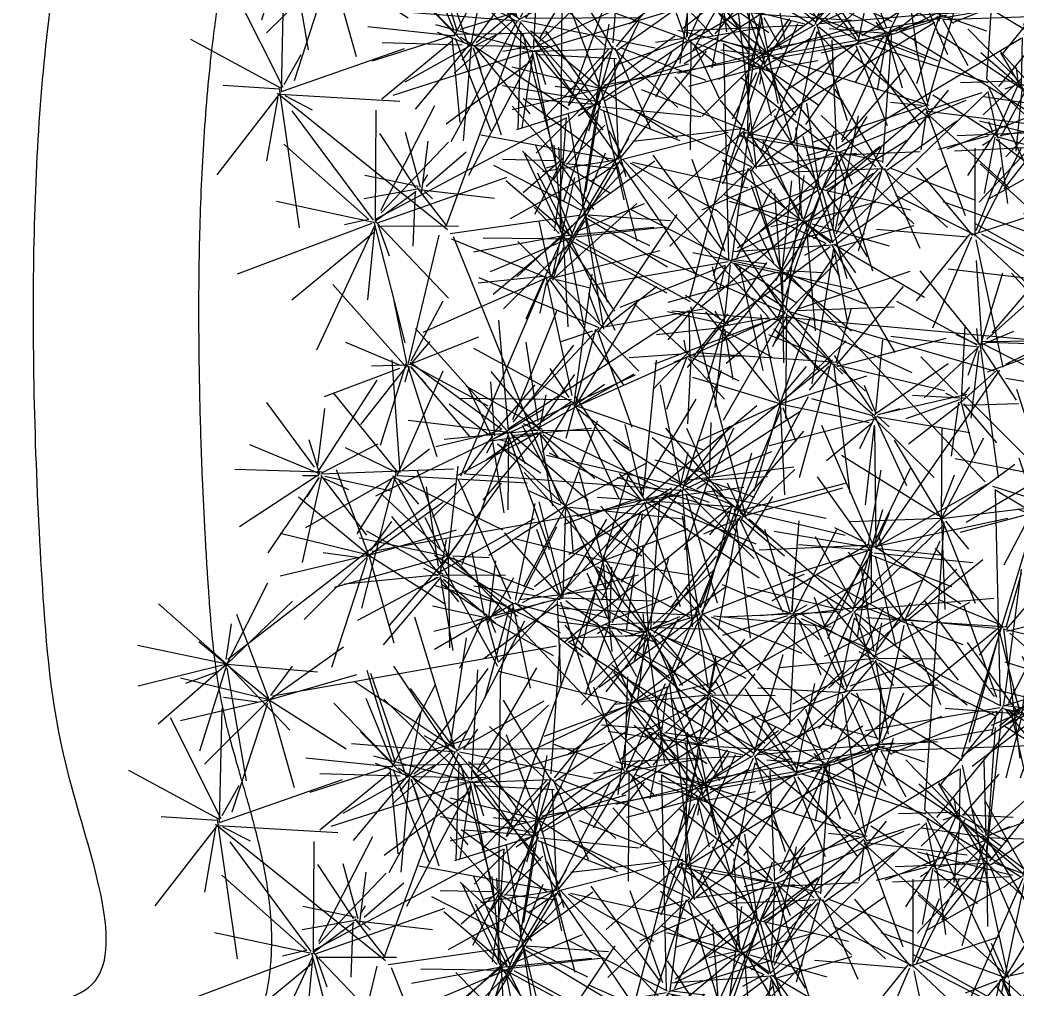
# Model space of a CAD drawing. Header units: millimetres. Extents: x -2023021 to 4454414, y -304659 to 993992.
# Drawn here: x 1578055 to 1590106, y 812796 to 824511 of the extents above; entities that cross this region are included whole.
import ezdxf

# ---------------------------------------------------------------- set-up
doc = ezdxf.new("R2010")
doc.units = ezdxf.units.MM
doc.header["$LTSCALE"] = 10
doc.header["$MEASUREMENT"] = 0

# ---------------------------------------------------------------- blocks, each defined once
blk = doc.blocks.new('z_96')
at = {"color": 86, "linetype": 'Continuous'}
for p, q in [((-277.5, 143.8), (-209, 319.2)), ((-279.8, 149.9), (-254.2, 304.5)), ((-2.3, 183.5), (-55.4, 292.1)), ((0.6, 181.7), (29.5, 299.6)), ((5.7, 184.9), (91.8, 284.8)), ((-282.5, 143.4), (-440.4, 263.7)), ((-279.3, 139.9), (-326.8, 270.9)), ((1.7, 182.4), (-92.5, 262.1)), ((3.6, 188.7), (58.7, 265.3)), ((395.6, 94.6), (438.6, 246.5)), ((-276.5, 141.1), (-146.8, 221.3)), ((-9.6, 182.8), (-129.6, 222.9)), ((393.4, 89.6), (354, 209.2)), ((-0.6, 184.6), (125.7, 194.4)), ((-292.1, 134.2), (-430.8, 180.4)), ((-5.7, 186.4), (-99.8, 114.3)), ((-4.6, 181.6), (-86.6, 72.3)), ((1.5, 182.8), (69.9, 77.5)), ((9.8, 182.3), (88, 114.6)), ((393.4, 89.6), (479.1, 181.8)), ((-280.1, 150.3), (-304, 174)), ((-260.4, 142.3), (-97.9, 156.1)), ((393.4, 89.6), (284.7, 153.1)), ((-283.2, 138.5), (-471.2, 114.9)), ((-279.1, 142.3), (-397.9, 16.9)), ((-277.6, 139.7), (-313.4, -1.1)), ((-263.2, 140.3), (-131, 113.5)), ((-285.6, 136.6), (-375, 92.2)), ((-279.1, 135.4), (-307.4, 99.5)), ((-278.4, 130.6), (-221.9, 40)), ((-277.5, 137.2), (-129.1, 19.3)), ((393.4, 89.6), (514.5, 123.6)), ((393.4, 89.6), (273.9, 50.1)), ((393.4, 89.6), (293.9, 12.5)), ((391.3, 83.5), (363.2, 41.9)), ((393.4, 89.6), (493.5, 13.4)), ((393.4, 89.6), (516.7, 64.5)), ((393.4, 89.6), (442.6, -26.2)), ((409.2, 93.4), (456.4, 89)), ((-71.7, -35.5), (-42.1, 65.4)), ((-74.7, -24.6), (-111.9, 37.5)), ((164.1, -89.9), (142.7, 11.7)), ((163.4, -89), (238.9, 7.6)), ((-65.2, -32.9), (-135.5, -11.4)), ((-237.5, -199.4), (-267, -22)), ((-80, -28.7), (-89.9, -20)), ((-68.1, -28.4), (-55.8, -19.3)), ((167, -88.4), (276, -24.7)), ((-234, -202.3), (-196.3, -40.6)), ((-75, -39.2), (-157.1, -75.4)), ((-74, -33), (-152.4, -40.5)), ((-76.2, -35.8), (-103.5, -105.8)), ((-72.5, -35.1), (-71.9, -112)), ((-70.4, -41.1), (3.7, -57.1)), ((-69.9, -39.6), (-38.4, -102.6)), ((159.3, -86.3), (85.5, -28.7)), ((163.4, -86.5), (137.7, -55.7)), ((165.3, -92), (295.7, -74)), ((168.3, -88.4), (194, -71.5)), ((167.1, -94.6), (37.3, -175)), ((161.1, -92.4), (74, -95.2)), ((164.5, -93.4), (157.3, -141.4)), ((160.4, -93), (267.6, -148.2)), ((164.2, -92.2), (234.3, -170.2)), ((166.9, -90.5), (187.1, -100.1)), ((163.6, -101.8), (119, -170.9)), ((167, -104.1), (188, -212.9)), ((-246.4, -194), (-283.1, -163.8)), ((-231, -196), (-205.2, -161.9)), ((-237.4, -199.3), (-392.1, -169)), ((-242.3, -196.3), (-391.5, -241.3)), ((-242.2, -199.4), (-329.5, -310.3)), ((-241, -201.7), (-259.1, -277.3)), ((-242.2, -201.7), (-47.9, -207.3)), ((-236.2, -200.9), (-139.2, -306.8)), ((-230.8, -205.8), (-146.5, -236))]:
    blk.add_line(p, q, dxfattribs=at)
at = {"color": 251, "linetype": 'Continuous'}
for p, q in [((-4.6, -3.2), (0.8, 176.4)), ((-17.8, -5.6), (-274.7, 141.8)), ((0, 0), (389.1, 84.4)), ((-10.4, -6), (-235.7, -205.3)), ((-16, -6.1), (-74.7, -37.4)), ((-5, -18.9), (163.8, -91.6))]:
    blk.add_line(p, q, dxfattribs=at)
blk = doc.blocks.new('сосна 1')
for p, rotation in [((317.7, 388.3), 121.1570021628385), ((-412.6, 386.5), 205.4822314301707), ((-117.1, 122.3), 55.05972244949476), ((-136.5, 361.1), 177.7388340989747), ((-351.5, 121.7), 257.3134436407499), ((285.8, 9.1), 60.73020616460848), ((-143.1, -5.5), 121.1570021628385), ((234.4, -65.1), 73.86762904044271), ((-343.1, -101.5), 57.88453704712605), ((-274, 161.3), 177.7388340989747), ((173.8, 17), 349.7944254651076), ((326.9, 45.9), 177.7388340989747), ((98.1, -4.6), 177.7388340989747), ((-502.4, -282.3), 279.7984529833926), ((-175.3, -367), 63.19571700542104), ((-48.9, -393.6), 342.5348703671633), ((260.9, -458.6), 13.7229345296671)]:
    blk.add_blockref('z_96', p, dxfattribs=dict(rotation=rotation))

msp = doc.modelspace()

# ---------------------------------------------------------------- linework, layer by layer
for points, knots in [([(1540761, 809386), (1542016, 808610), (1542941, 809165), (1544269, 810276), (1546202, 811525), (1548642, 811845), (1551246, 812682), (1553788, 813619), (1556668, 813282), (1559483, 813733), (1562212, 813225), (1564735, 812056), (1567466, 812273), (1570539, 812512), (1573662, 812017), (1576237, 812880), (1579754, 812227), (1578507, 815408), (1578285, 817966), (1578168, 821166), (1578354, 825082), (1579285, 829003), (1579750, 832913), (1580938, 835156), (1580681, 836439), (1580739, 836576), (1580739, 836576)], [6339.133675, 6339.133675, 6339.133675, 6339.133675, 7693.427577, 9568.774738, 11541.086033, 14490.157811, 16794.955878, 19790.539321, 22448.040326, 25344.249363, 28280.452742, 30628.372689, 33559.700878, 36258.830159, 40000.422593, 42533.779505, 45039.047398, 47503.317697, 49714.512433, 53492.976135, 56803.374956, 61518.525528, 65548.978082, 68497.749288, 69007.82427, 69007.82427, 69007.82427, 69007.82427, 69007.82427]), ([(1580790, 812051), (1580798, 812066), (1580805, 812082), (1580831, 812134), (1580849, 812171), (1580881, 812244), (1580896, 812280), (1580923, 812352), (1580936, 812388), (1580960, 812459), (1580971, 812493), (1580991, 812562), (1581000, 812596), (1581017, 812663), (1581025, 812696), (1581039, 812762), (1581045, 812794), (1581057, 812857), (1581062, 812888), (1581072, 812962), (1581078, 813005), (1581086, 813088), (1581089, 813128), (1581094, 813208), (1581096, 813247), (1581098, 813323), (1581099, 813360), (1581099, 813433), (1581098, 813469), (1581096, 813539), (1581094, 813574), (1581090, 813641), (1581088, 813675), (1581082, 813740), (1581079, 813772), (1581071, 813848), (1581066, 813891), (1581055, 813976), (1581049, 814018), (1581036, 814099), (1581029, 814139), (1581015, 814218), (1581007, 814257), (1580992, 814334), (1580984, 814371), (1580968, 814446), (1580960, 814482), (1580943, 814555), (1580934, 814591), (1580917, 814661), (1580908, 814696), (1580887, 814779), (1580874, 814827), (1580849, 814922), (1580836, 814968), (1580811, 815059), (1580798, 815104), (1580773, 815192), (1580761, 815235), (1580736, 815320), (1580724, 815362), (1580701, 815443), (1580689, 815482), (1580667, 815559), (1580657, 815597), (1580636, 815670), (1580626, 815705), (1580608, 815773), (1580599, 815806), (1580590, 815840), (1580589, 815844), (1580588, 815850), (1580587, 815854), (1580584, 815864), (1580582, 815870), (1580577, 815890), (1580574, 815903), (1580564, 815942), (1580558, 815968), (1580540, 816045), (1580528, 816095), (1580507, 816194), (1580497, 816243), (1580474, 816362), (1580462, 816431), (1580440, 816569), (1580430, 816638), (1580411, 816775), (1580403, 816844), (1580389, 816971), (1580383, 817029), (1580372, 817145), (1580367, 817204), (1580357, 817325), (1580352, 817386), (1580343, 817511), (1580338, 817575), (1580334, 817648), (1580333, 817654), (1580332, 817668), (1580332, 817675), (1580330, 817695), (1580330, 817708), (1580327, 817749), (1580325, 817776), (1580320, 817858), (1580316, 817913), (1580306, 818077), (1580300, 818188), (1580282, 818521), (1580271, 818746), (1580249, 819266), (1580239, 819564), (1580225, 820160), (1580220, 820459), (1580218, 820892), (1580218, 821028), (1580218, 821197), (1580219, 821231), (1580219, 821290), (1580219, 821314), (1580220, 821364), (1580220, 821389), (1580221, 821463), (1580221, 821513), (1580224, 821661), (1580225, 821760), (1580232, 822054), (1580238, 822249), (1580254, 822636), (1580264, 822827), (1580288, 823209), (1580303, 823398), (1580335, 823774), (1580354, 823961), (1580380, 824188), (1580385, 824230), (1580393, 824299), (1580396, 824326), (1580401, 824364), (1580403, 824375), (1580405, 824397), (1580407, 824408), (1580411, 824441), (1580414, 824463), (1580423, 824529), (1580429, 824574), (1580447, 824707), (1580460, 824796), (1580500, 825066), (1580529, 825247), (1580592, 825614), (1580625, 825799), (1580693, 826173), (1580729, 826361), (1580803, 826742), (1580840, 826934), (1580916, 827322), (1580955, 827518), (1581031, 827914), (1581070, 828114), (1581117, 828367), (1581126, 828418), (1581154, 828572), (1581173, 828676), (1581195, 828801), (1581199, 828822), (1581205, 828856), (1581207, 828869), (1581211, 828892), (1581212, 828902), (1581216, 828921), (1581217, 828931), (1581222, 828960), (1581226, 828979), (1581236, 829036), (1581242, 829075), (1581261, 829189), (1581274, 829264), (1581309, 829480), (1581332, 829619), (1581376, 829892), (1581398, 830027), (1581442, 830293), (1581464, 830424), (1581509, 830682), (1581531, 830808), (1581579, 831058), (1581603, 831180), (1581653, 831420), (1581679, 831538), (1581734, 831769), (1581763, 831882), (1581823, 832103), (1581854, 832211), (1581892, 832332), (1581896, 832347), (1581911, 832393), (1581921, 832424), (1581938, 832475), (1581945, 832495), (1581953, 832521), (1581955, 832526), (1581958, 832534), (1581959, 832538), (1581962, 832545), (1581963, 832549), (1581966, 832558), (1581968, 832562), (1581972, 832575), (1581975, 832584), (1581984, 832610), (1581991, 832627), (1582010, 832681), (1582023, 832718), (1582051, 832793), (1582066, 832832), (1582096, 832911), (1582111, 832952), (1582143, 833036), (1582159, 833079), (1582193, 833167), (1582210, 833212), (1582244, 833304), (1582262, 833351), (1582298, 833448), (1582315, 833497), (1582351, 833598), (1582369, 833650), (1582405, 833756), (1582423, 833810), (1582459, 833921), (1582476, 833978), (1582511, 834093), (1582528, 834152), (1582561, 834273), (1582576, 834335), (1582607, 834461), (1582622, 834526), (1582649, 834657), (1582662, 834724), (1582686, 834861), (1582697, 834930), (1582717, 835072), (1582725, 835144), (1582740, 835290), (1582746, 835365), (1582752, 835477), (1582753, 835515), (1582755, 836576)], [45181.744022, 45181.744022, 45181.744022, 45181.744022, 45197.596025, 45197.596025, 45235.805688, 45235.805688, 45274.015352, 45274.015352, 45312.225016, 45312.225016, 45350.434679, 45350.434679, 45388.644343, 45388.644343, 45426.854007, 45426.854007, 45465.06367, 45465.06367, 45503.273334, 45503.273334, 45557.284552, 45557.284552, 45611.295771, 45611.295771, 45665.306989, 45665.306989, 45719.318207, 45719.318207, 45773.329425, 45773.329425, 45827.340644, 45827.340644, 45881.351862, 45881.351862, 45935.36308, 45935.36308, 46010.648754, 46010.648754, 46085.934427, 46085.934427, 46161.2201, 46161.2201, 46236.505774, 46236.505774, 46311.791447, 46311.791447, 46387.077121, 46387.077121, 46462.362794, 46462.362794, 46537.648468, 46537.648468, 46644.442555, 46644.442555, 46751.236642, 46751.236642, 46858.03073, 46858.03073, 46964.824817, 46964.824817, 47071.618904, 47071.618904, 47178.412992, 47178.412992, 47285.207079, 47285.207079, 47392.001166, 47392.001166, 47498.795254, 47498.795254, 47510.19153, 47510.19153, 47521.587806, 47521.587806, 47544.380359, 47544.380359, 47589.965464, 47589.965464, 47681.135675, 47681.135675, 47863.476097, 47863.476097, 48045.816518, 48045.816518, 48309.584175, 48309.584175, 48573.351833, 48573.351833, 48837.11949, 48837.11949, 49051.564248, 49051.564248, 49266.009006, 49266.009006, 49480.453764, 49480.453764, 49694.898523, 49694.898523, 49716.961714, 49716.961714, 49739.024905, 49739.024905, 49783.151288, 49783.151288, 49871.404053, 49871.404053, 50047.909584, 50047.909584, 50400.920645, 50400.920645, 51106.942768, 51106.942768, 52025.926672, 52025.926672, 52944.910576, 52944.910576, 53364.333818, 53364.333818, 53469.402824, 53469.402824, 53546.824576, 53546.824576, 53624.246327, 53624.246327, 53779.08983, 53779.08983, 54088.776836, 54088.776836, 54708.150847, 54708.150847, 55327.524859, 55327.524859, 55946.89887, 55946.89887, 56566.272881, 56566.272881, 56706.265799, 56706.265799, 56796.828891, 56796.828891, 56833.687368, 56833.687368, 56870.545844, 56870.545844, 56944.262797, 56944.262797, 57091.696702, 57091.696702, 57386.564513, 57386.564513, 57979.446625, 57979.446625, 58572.328737, 58572.328737, 59165.210849, 59165.210849, 59758.092961, 59758.092961, 60350.975073, 60350.975073, 60943.857185, 60943.857185, 61094.054199, 61094.054199, 61394.448227, 61394.448227, 61455.293143, 61455.293143, 61493.690467, 61493.690467, 61521.390919, 61521.390919, 61549.091371, 61549.091371, 61604.492276, 61604.492276, 61715.294085, 61715.294085, 61936.897703, 61936.897703, 62351.108736, 62351.108736, 62765.319769, 62765.319769, 63179.530802, 63179.530802, 63593.741834, 63593.741834, 64007.952867, 64007.952867, 64422.1639, 64422.1639, 64836.374933, 64836.374933, 65250.585966, 65250.585966, 65310.782542, 65310.782542, 65431.175694, 65431.175694, 65514.605008, 65514.605008, 65534.871313, 65534.871313, 65547.93231, 65547.93231, 65565.025344, 65565.025344, 65582.118378, 65582.118378, 65616.304445, 65616.304445, 65684.67658, 65684.67658, 65821.420849, 65821.420849, 65958.165118, 65958.165118, 66094.909388, 66094.909388, 66231.653657, 66231.653657, 66368.397926, 66368.397926, 66505.142196, 66505.142196, 66641.886465, 66641.886465, 66778.630734, 66778.630734, 66915.375004, 66915.375004, 67052.119273, 67052.119273, 67188.863543, 67188.863543, 67325.607812, 67325.607812, 67462.352081, 67462.352081, 67599.096351, 67599.096351, 67735.84062, 67735.84062, 67872.584889, 67872.584889, 68009.329159, 68009.329159, 68076.218469, 68076.218469, 68076.218469, 68076.218469])]:
    msp.add_open_spline(points, degree=3, knots=knots)

# ---------------------------------------------------------------- block references
at = {"xscale": 8.754833593113636, "yscale": 8.754833593113636, "zscale": 8.754833593113636}
for p in [(1587688, 824366), (1586938, 815528)]:
    msp.add_blockref('сосна 1', p, dxfattribs=at)

doc.saveas('drawing.dxf')
